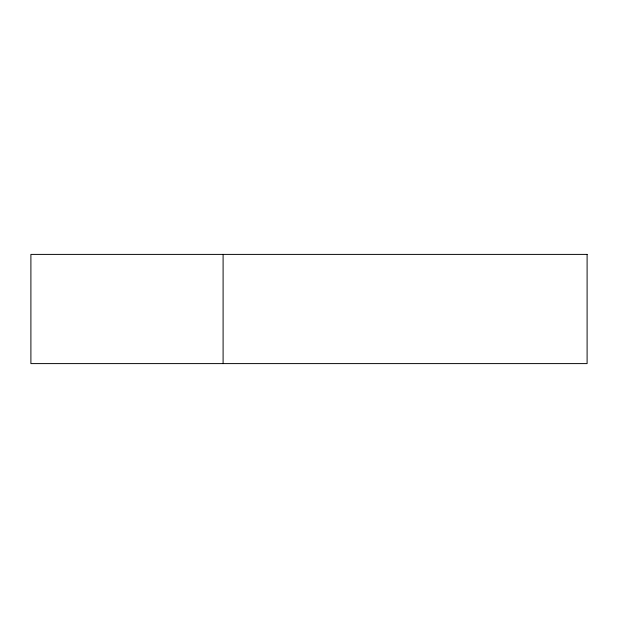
<?xml version="1.0" encoding="UTF-8"?>
<svg xmlns="http://www.w3.org/2000/svg" width="618" height="618" viewBox="0 0 618 618"><rect width="100%" height="100%" fill="white"/><g stroke="black" fill="none" stroke-linecap="round" stroke-linejoin="round"><path stroke-width="0.93" d="M223.098 254.4L223.098 363.6M587.1 254.4L30.9 254.4L30.9 363.6L587.1 363.6L587.1 254.4"/></g></svg>
